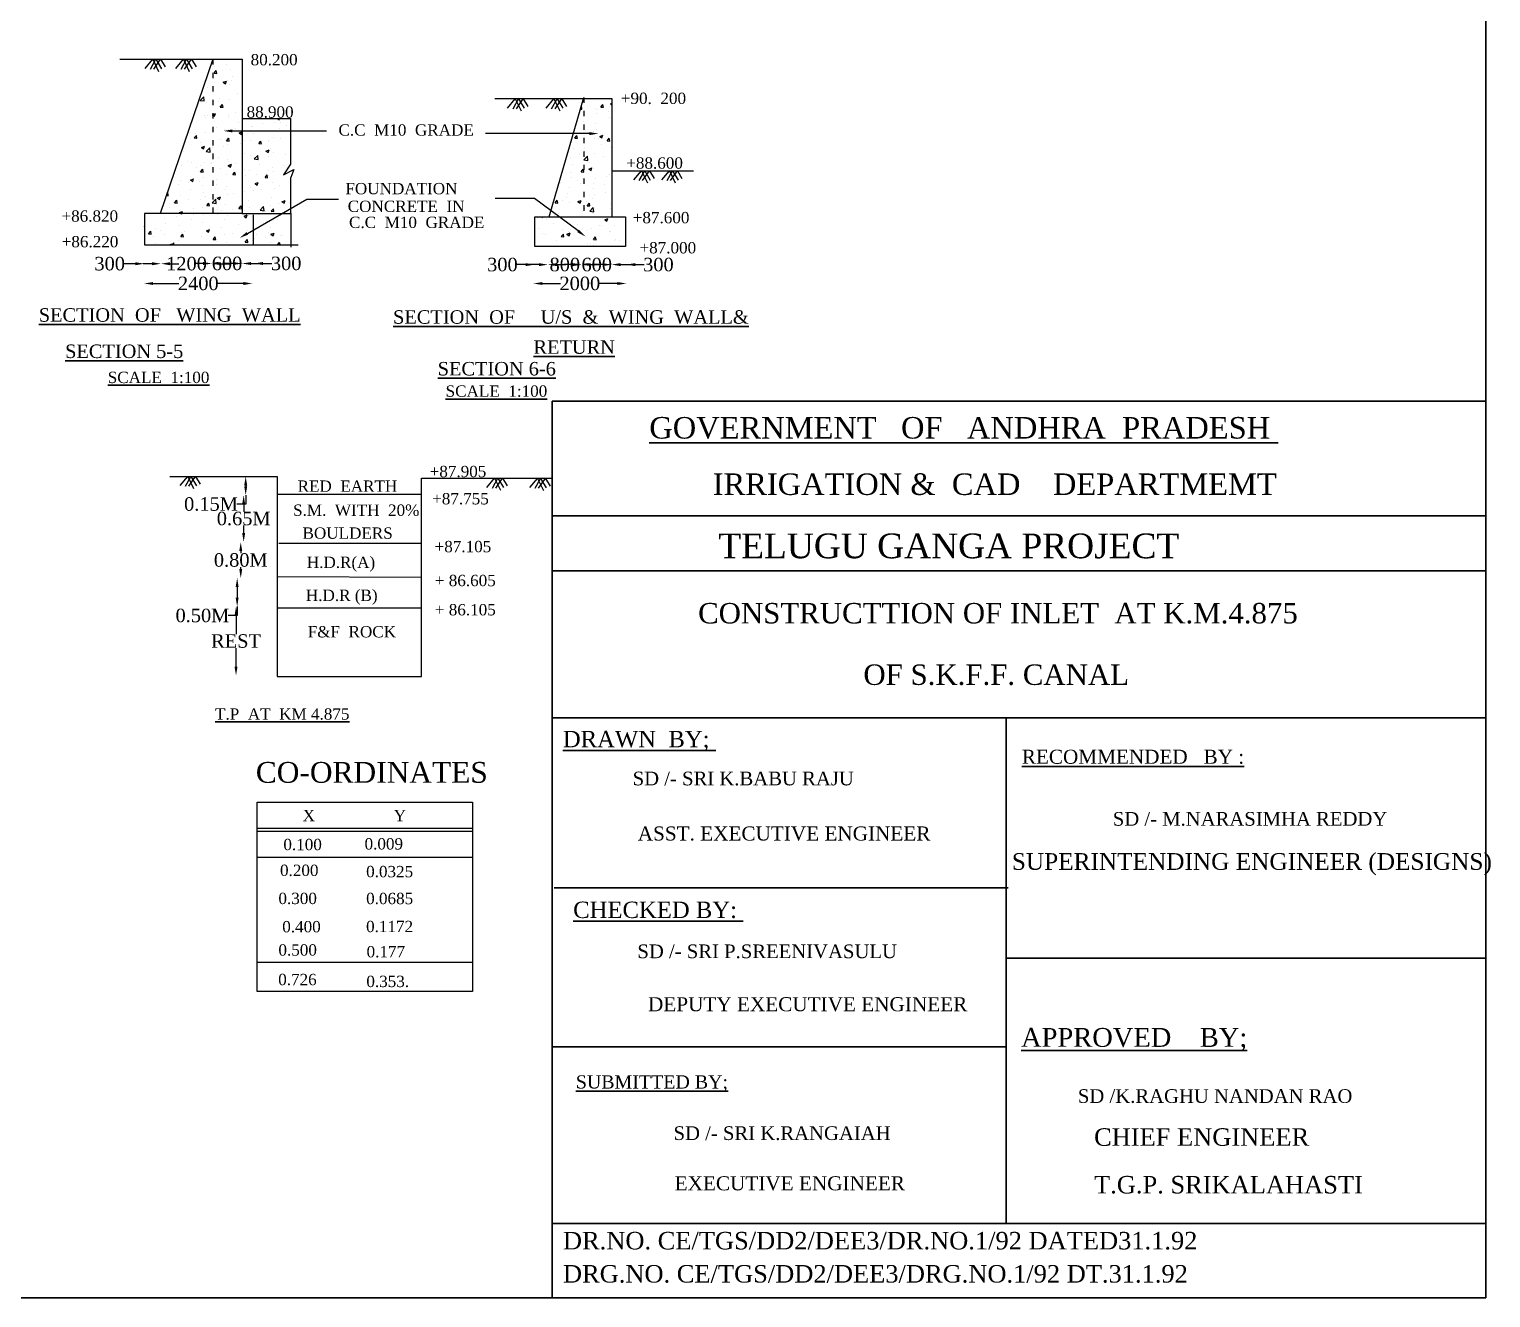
# Model space of a CAD drawing. Header units: millimetres. Extents: x -11858 to -3166, y -2910 to 2562.
# Drawn here: x -6419 to -3166, y -2910 to -88 of the extents above; entities that cross this region are included whole.
import ezdxf

# ---------------------------------------------------------------- set-up
doc = ezdxf.new("R2010")
doc.units = ezdxf.units.MM
doc.header["$MEASUREMENT"] = 0
doc.linetypes.add('ACAD_ISO03W100', pattern=[30, 12, -18])
for name, color, linetype in [('DIM', 5, 'Continuous'), ('DOT LINE', 3, 'ACAD_ISO03W100'), ('DWG. LINE', 1, 'Continuous'), ('HATCH', 2, 'Continuous'), ('RAILING', 4, 'Continuous'), ('TEXT', 7, 'Continuous')]:
    doc.layers.add(name, color=color, linetype=linetype)
doc.layers.add('TITLE', color=7, linetype='Continuous', lineweight=30)
doc.styles.get("Standard").update_dxf_attribs({"font": 'TIMES.TTF', "height": 30})

msp = doc.modelspace()

# ---------------------------------------------------------------- linework, layer by layer
at = {"layer": 'DIM', "color": 5}
for p, q in [((-6183, -609.5), (-6208.5, -609.5)), ((-6146, -609.5), (-6166, -609.5)), ((-6106, -609.5), (-6086, -609.5)), ((-6032.5, -609), (-6052.5, -609)), ((-5992.5, -609.5), (-5972.5, -609.5)), ((-5965.5, -609), (-5985.5, -609)), ((-5925.5, -609), (-5905.5, -609)), ((-5899, -609), (-5879, -609)), ((-5314.5, -611.5), (-5334.5, -611.5)), ((-5285, -611.5), (-5305, -611.5)), ((-5245, -611.5), (-5225, -611.5)), ((-5209.5, -611.5), (-5229.5, -611.5)), ((-5169.5, -611.5), (-5149.5, -611.5)), ((-5143, -611.5), (-5163, -611.5)), ((-5103, -611.5), (-5083, -611.5)), ((-5070.5, -611.5), (-5050.5, -611.5)), ((-6143.5, -653.5), (-6086.1, -653.5)), ((-5942.5, -653.5), (-5999.9, -653.5)), ((-5277, -653.5), (-5236.9, -653.5)), ((-5110.5, -653.5), (-5150.6, -653.5)), ((-5937.5, -1103), (-5937.5, -1104.5)), ((-5937.5, -1124.5), (-5937.5, -1144.5)), ((-5937.5, -1144.5), (-5957.5, -1144.5)), ((-5942, -1144.5), (-5942, -1161.4)), ((-5942, -1209), (-5942, -1192.1)), ((-5948.5, -1249), (-5948.5, -1253.6)), ((-5948.5, -1289), (-5948.5, -1284.4)), ((-5956.5, -1329), (-5956.5, -1352.5)), ((-5956.5, -1392.5), (-5976.5, -1392.5)), ((-5959, -1392.5), (-5959, -1433.8)), ((-5956.5, -1372.5), (-5956.5, -1392.5)), ((-5959, -1506), (-5959, -1464.7))]:
    msp.add_line(p, q, dxfattribs=at)
at = {"layer": 'DIM'}
for points in [[(-5967, -314), (-5758, -314)], [(-5172.5, -320), (-5403.5, -320)], [(-5933.7, -542), (-5801.5, -465.5), (-5731, -465.5)], [(-5197.6, -536.6), (-5295, -464.5), (-5382.5, -464.5)]]:
    msp.add_lwpolyline(points, dxfattribs=at)
for points in [[(-5967, -317.3), (-5987, -314), (-5967, -310.7)], [(-5172.5, -316.7), (-5152.5, -320), (-5172.5, -323.3)], [(-5932, -544.9), (-5951, -552), (-5935.4, -539.1)], [(-5195.6, -533.9), (-5181.5, -548.5), (-5199.6, -539.3)]]:
    msp.add_solid(points, dxfattribs=at)
at = {"layer": 'DIM', "color": 5}
for points in [[(-6183, -606.2), (-6183, -612.8), (-6163, -609.5)], [(-6146, -606.2), (-6146, -612.8), (-6126, -609.5)], [(-6106, -606.2), (-6106, -612.8), (-6126, -609.5)], [(-6032.5, -605.7), (-6032.5, -612.3), (-6012.5, -609)], [(-5992.5, -606.2), (-5992.5, -612.8), (-6012.5, -609.5)], [(-5965.5, -605.7), (-5965.5, -612.3), (-5945.5, -609)], [(-5925.5, -605.7), (-5925.5, -612.3), (-5945.5, -609)], [(-5899, -605.7), (-5899, -612.3), (-5919, -609)], [(-5314.5, -608.2), (-5314.5, -614.8), (-5294.5, -611.5)], [(-5285, -608.2), (-5285, -614.8), (-5265, -611.5)], [(-5245, -608.2), (-5245, -614.8), (-5265, -611.5)], [(-5209.5, -608.2), (-5209.5, -614.8), (-5189.5, -611.5)], [(-5169.5, -608.2), (-5169.5, -614.8), (-5189.5, -611.5)], [(-5143, -608.2), (-5143, -614.8), (-5123, -611.5)], [(-5103, -608.2), (-5103, -614.8), (-5123, -611.5)], [(-5070.5, -608.2), (-5070.5, -614.8), (-5090.5, -611.5)], [(-6143.5, -650.2), (-6143.5, -656.8), (-6163.5, -653.5)], [(-5942.5, -650.2), (-5942.5, -656.8), (-5922.5, -653.5)], [(-5277, -650.2), (-5277, -656.8), (-5297, -653.5)], [(-5110.5, -650.2), (-5110.5, -656.8), (-5090.5, -653.5)], [(-5940.8, -1103), (-5934.2, -1103), (-5937.5, -1083)], [(-5940.8, -1104.5), (-5934.2, -1104.5), (-5937.5, -1124.5)], [(-5945.3, -1144.5), (-5938.7, -1144.5), (-5942, -1124.5)], [(-5951.8, -1249), (-5945.2, -1249), (-5948.5, -1229)], [(-5945.3, -1209), (-5938.7, -1209), (-5942, -1229)], [(-5951.8, -1289), (-5945.2, -1289), (-5948.5, -1309)], [(-5959.8, -1329), (-5953.2, -1329), (-5956.5, -1309)], [(-5959.8, -1352.5), (-5953.2, -1352.5), (-5956.5, -1372.5)], [(-5962.3, -1392.5), (-5955.7, -1392.5), (-5959, -1372.5)], [(-5962.3, -1506), (-5955.7, -1506), (-5959, -1526)]]:
    msp.add_solid(points, dxfattribs=at)
at = {"layer": 'DOT LINE'}
for p, q in [((-6011, -154.5), (-6011, -498)), ((-5185, -239.5), (-5185, -505.5))]:
    msp.add_line(p, q, dxfattribs=at)
at = {"layer": 'DWG. LINE'}
for p, q in [((-6217.5, -154.5), (-5945.5, -154.5)), ((-6011, -154.5), (-6127.5, -498)), ((-5945.5, -154.5), (-5945.5, -498)), ((-5121.5, -242.5), (-5383, -242.5)), ((-5262, -505.5), (-5185, -239.5)), ((-5121.5, -505.5), (-5121.5, -242.5)), ((-5945.5, -286), (-5838, -286)), ((-5838, -286), (-5838, -388)), ((-5838, -388), (-5853, -412)), ((-5853, -412), (-5830.5, -399.5)), ((-5830.5, -399.5), (-5837, -417.4)), ((-5837, -498), (-5837, -417.4)), ((-5121.5, -403), (-4941, -403)), ((-5945.5, -498), (-6162.5, -498)), ((-6162.5, -498), (-6162.5, -567.5)), ((-5945.5, -498), (-5837, -498)), ((-5920, -567.5), (-5920, -500.5)), ((-5837, -498), (-5837, -572.5)), ((-5294, -505.5), (-5092.5, -505.5)), ((-5294, -571), (-5294, -505.5)), ((-5092.5, -505.5), (-5092.5, -571)), ((-6162.5, -567.5), (-5920, -567.5)), ((-5920, -567.5), (-5821, -567.5)), ((-5092.5, -571), (-5294, -571)), ((-6106.5, -1083), (-5867.5, -1083)), ((-5867.5, -1083), (-5867.5, -1528)), ((-5546.5, -1528), (-5546.5, -1086.5)), ((-5546.5, -1086.5), (-5256.5, -1086.5)), ((-5867.5, -1122), (-5546.5, -1122)), ((-5863.5, -1231.5), (-5545.5, -1231.5)), ((-5867.5, -1305.5), (-5546.5, -1307.2)), ((-5867.5, -1375.5), (-5546.5, -1375.5)), ((-5867.5, -1528), (-5546.5, -1528))]:
    msp.add_line(p, q, dxfattribs=at)
at = {"layer": 'HATCH'}
for p, q in [((-6161.5, -175.1), (-6144.5, -154.5)), ((-6149.5, -176.6), (-6137.5, -154.5)), ((-6149.5, -176.6), (-6137.5, -154.5)), ((-6144.5, -154.5), (-6131.5, -181.6)), ((-6142, -176.6), (-6126.8, -154.5)), ((-6137.5, -154.5), (-6125, -175.6)), ((-6137.5, -154.5), (-6125, -175.6)), ((-6126.8, -154.5), (-6116.5, -171.6)), ((-6093, -175.1), (-6076, -154.5)), ((-6081, -176.6), (-6069, -154.5)), ((-6081, -176.6), (-6069, -154.5)), ((-6076, -154.5), (-6063, -181.6)), ((-6073.5, -176.6), (-6058.3, -154.5)), ((-6069, -154.5), (-6056.5, -175.6)), ((-6069, -154.5), (-6056.5, -175.6)), ((-6058.3, -154.5), (-6048, -171.6)), ((-6021, -189.8), (-6021, -189.8)), ((-6007.9, -185.6), (-6003.1, -179.8)), ((-6007.9, -185.6), (-6001.9, -186.1)), ((-6006.4, -170.4), (-6006.4, -170.4)), ((-6001.9, -186.1), (-6003.1, -179.8)), ((-6002.4, -180.5), (-6002.4, -180.5)), ((-5988.7, -178.7), (-5988.7, -178.7)), ((-5981.3, -167.1), (-5981.3, -167.1)), ((-5971.7, -177.4), (-5971.7, -177.4)), ((-5967.6, -192.1), (-5967.6, -192.1)), ((-6023.5, -217.1), (-6023.5, -217.1)), ((-6007.7, -206.5), (-6007.7, -206.5)), ((-5987.5, -205.6), (-5980.5, -203)), ((-5987.5, -205.6), (-5982.5, -209)), ((-5982.5, -209), (-5980.5, -203)), ((-5978.5, -202.4), (-5978.5, -202.4)), ((-5973, -210.7), (-5973, -210.7)), ((-5969.8, -201.5), (-5969.8, -201.5)), ((-6038.6, -245.9), (-6030.8, -237.8)), ((-6038.6, -245.9), (-6029.7, -247.3)), ((-6034, -245.9), (-6034, -245.9)), ((-6029.7, -247.3), (-6030.8, -237.8)), ((-6024.7, -250.4), (-6024.7, -250.4)), ((-6008.6, -229.5), (-6008.6, -229.5)), ((-5998.6, -247.4), (-5998.6, -247.4)), ((-5996.1, -241), (-5996.1, -241)), ((-5994, -260.8), (-5989.2, -255)), ((-5988, -261.3), (-5989.2, -255)), ((-5974.2, -244), (-5974.2, -244)), ((-5955.2, -231.7), (-5955.2, -231.7)), ((-5354.5, -263.1), (-5337.5, -242.5)), ((-5342.5, -264.6), (-5330.5, -242.5)), ((-5342.5, -264.6), (-5330.5, -242.5)), ((-5337.5, -242.5), (-5324.5, -269.6)), ((-5335, -264.6), (-5319.8, -242.5)), ((-5330.5, -242.5), (-5318, -263.6)), ((-5330.5, -242.5), (-5318, -263.6)), ((-5319.8, -242.5), (-5309.5, -259.6)), ((-5268.5, -263.1), (-5251.5, -242.5)), ((-5256.5, -264.6), (-5244.5, -242.5)), ((-5256.5, -264.6), (-5244.5, -242.5)), ((-5251.5, -242.5), (-5238.5, -269.6)), ((-5249, -264.6), (-5233.8, -242.5)), ((-5244.5, -242.5), (-5232, -263.6)), ((-5244.5, -242.5), (-5232, -263.6)), ((-5233.8, -242.5), (-5223.5, -259.6)), ((-5189.2, -265.7), (-5190.1, -257.3)), ((-5147.2, -260.9), (-5142.4, -255.1)), ((-5141.2, -261.4), (-5142.4, -255.1)), ((-5125.2, -253.7), (-5121.5, -252.3)), ((-5125.2, -253.7), (-5121.5, -256.2)), ((-6028.1, -280.6), (-6028.1, -280.6)), ((-6025.9, -283.7), (-6025.9, -283.7)), ((-6022.4, -280.4), (-6022.4, -280.4)), ((-6011.8, -278.2), (-6011, -277.9)), ((-6011.8, -278.2), (-6011, -278.7)), ((-6011, -277.9), (-6004.8, -275.5)), ((-6011, -278.7), (-6006.8, -281.5)), ((-6006.8, -281.5), (-6004.8, -275.5)), ((-5994, -260.8), (-5988, -261.3)), ((-5975.4, -277.3), (-5975.4, -277.3)), ((-5974.7, -282.8), (-5974.7, -282.8)), ((-5959.2, -272.1), (-5959.2, -272.1)), ((-5886.1, -287.1), (-5886.1, -287.1)), ((-5868.1, -286.2), (-5867.6, -286)), ((-5868.1, -286.2), (-5863.1, -289.5)), ((-5867.9, -287.4), (-5867.9, -287.4)), ((-5863.1, -289.5), (-5861.9, -286)), ((-5192.4, -265.2), (-5189.2, -265.7)), ((-5158.1, -264.9), (-5158.1, -264.9)), ((-5155.7, -274.2), (-5155.7, -274.2)), ((-5154.5, -265.6), (-5154.5, -265.6)), ((-5147.2, -260.9), (-5141.2, -261.4)), ((-5130.7, -270.9), (-5130.7, -270.9)), ((-5128.2, -283.6), (-5128.2, -283.6)), ((-6061, -317.1), (-6061, -317.1)), ((-6051.9, -329.7), (-6047, -324)), ((-6048.7, -319.8), (-6048.7, -319.8)), ((-6045.9, -330.3), (-6047, -324)), ((-6027.1, -317), (-6027.1, -317)), ((-6007, -294), (-6007, -294)), ((-6002.7, -307.1), (-6002.7, -307.1)), ((-5985.5, -311.5), (-5985.5, -311.5)), ((-5976.6, -310.6), (-5976.6, -310.6)), ((-5960.5, -308.2), (-5960.5, -308.2)), ((-5953.6, -296.3), (-5953.6, -296.3)), ((-5952.1, -318.4), (-5945.5, -315.9)), ((-5952.1, -318.4), (-5947.1, -321.8)), ((-5947.1, -321.8), (-5945.5, -316.9)), ((-5945.5, -315.9), (-5945.1, -315.7)), ((-5945.5, -316.9), (-5945.1, -315.7)), ((-5944.4, -297.1), (-5944.4, -297.1)), ((-5924.7, -303.1), (-5924.7, -303.1)), ((-5922.6, -303.2), (-5922.6, -303.2)), ((-5920.4, -319), (-5920.4, -319)), ((-5900.2, -298.5), (-5900.2, -298.5)), ((-5873.3, -296), (-5873.3, -296)), ((-5862.1, -309), (-5862.1, -309)), ((-5859.5, -294.9), (-5859.5, -294.9)), ((-5846.8, -300.8), (-5846.8, -300.8)), ((-5205, -329.8), (-5200.2, -324.1)), ((-5199, -330.3), (-5200.2, -324.1)), ((-5186.6, -293.6), (-5186.6, -293.6)), ((-5182, -313.7), (-5182, -313.7)), ((-5174, -316.7), (-5174, -316.7)), ((-5162.6, -315.5), (-5162.6, -315.5)), ((-5159.3, -298.2), (-5159.3, -298.2)), ((-5157, -310.4), (-5157, -310.4)), ((-5149.5, -326.2), (-5142.5, -323.5)), ((-5144.5, -329.6), (-5142.5, -323.5)), ((-6079.7, -357.3), (-6079.7, -357.3)), ((-6051.9, -329.7), (-6045.9, -330.3)), ((-6048, -331.4), (-6048, -331.4)), ((-6037.1, -339.1), (-6037.1, -339.1)), ((-6036.1, -350.7), (-6029.1, -348)), ((-6036.1, -350.7), (-6031.1, -354)), ((-6031.1, -354), (-6029.1, -348)), ((-6028.3, -350.2), (-6028.3, -350.2)), ((-6025.3, -359.9), (-6017.6, -351.7)), ((-6016.4, -361.2), (-6017.5, -351.7)), ((-6011.8, -351), (-6011.8, -351)), ((-5994.6, -333.7), (-5994.6, -333.7)), ((-5986.8, -347.7), (-5986.8, -347.7)), ((-5980.1, -336), (-5975.3, -330.3)), ((-5980.1, -336), (-5974.2, -336.5)), ((-5978.8, -329), (-5978.8, -329)), ((-5977.8, -343.8), (-5977.8, -343.8)), ((-5974.2, -336.5), (-5975.3, -330.3)), ((-5948.9, -342.7), (-5948.9, -342.7)), ((-5941.2, -335.9), (-5941.2, -335.9)), ((-5925.9, -336.3), (-5925.9, -336.3)), ((-5908.4, -342.3), (-5903.6, -336.5)), ((-5908.4, -342.3), (-5902.4, -342.8)), ((-5902.4, -342.8), (-5903.6, -336.5)), ((-5892.4, -358.7), (-5885.4, -356)), ((-5887.8, -338.2), (-5887.8, -338.2)), ((-5887.4, -362), (-5885.4, -356)), ((-5885.8, -334.4), (-5885.8, -334.4)), ((-5882.2, -354), (-5882.2, -354)), ((-5874.5, -329.3), (-5874.5, -329.3)), ((-5860.8, -331.1), (-5860.8, -331.1)), ((-5212.5, -339), (-5212.5, -339)), ((-5208.3, -353.1), (-5208.3, -353.1)), ((-5206.3, -327.9), (-5206.3, -327.9)), ((-5205, -329.8), (-5199, -330.3)), ((-5183.3, -349.8), (-5183.3, -349.8)), ((-5160.6, -331.5), (-5160.6, -331.5)), ((-5152.9, -330.1), (-5152.9, -330.1)), ((-5149.5, -326.2), (-5144.5, -329.6)), ((-5145.4, -344.8), (-5145.4, -344.8)), ((-5133.3, -336.1), (-5128.5, -330.3)), ((-5133.3, -336.1), (-5127.3, -336.6)), ((-5127.3, -336.6), (-5128.5, -330.3)), ((-5124.4, -350.5), (-5124.4, -350.5)), ((-6075, -359.3), (-6075, -359.3)), ((-6067.4, -382.5), (-6067.4, -382.5)), ((-6057.2, -384.1), (-6057.2, -384.1)), ((-6029.5, -383.5), (-6029.5, -383.5)), ((-6025.3, -359.9), (-6016.4, -361.2)), ((-6014.1, -384.8), (-6014.1, -384.8)), ((-6013.1, -387.1), (-6013.1, -387.1)), ((-5998.9, -374.1), (-5998.9, -374.1)), ((-5979, -377.1), (-5979, -377.1)), ((-5976.4, -390.9), (-5969.4, -388.3)), ((-5975.2, -382.1), (-5975.2, -382.1)), ((-5971.5, -394.3), (-5969.4, -388.3)), ((-5960.7, -387), (-5960.7, -387)), ((-5940.6, -364), (-5940.6, -364)), ((-5927.1, -369.6), (-5927.1, -369.6)), ((-5918.6, -376.4), (-5910.8, -368.3)), ((-5918.6, -376.4), (-5909.7, -377.8)), ((-5912.1, -373.8), (-5912.1, -373.8)), ((-5909.7, -377.8), (-5910.8, -368.3)), ((-5907.3, -389.3), (-5907.3, -389.3)), ((-5892.4, -358.7), (-5887.4, -362)), ((-5887.1, -370.5), (-5887.1, -370.5)), ((-5875.8, -362.6), (-5875.8, -362.6)), ((-5849.2, -365.5), (-5849.2, -365.5)), ((-5213.7, -372.3), (-5213.7, -372.3)), ((-5209.6, -389.3), (-5209.6, -389.3)), ((-5193.9, -367.5), (-5193.9, -367.5)), ((-5184.8, -378.3), (-5177, -370.2)), ((-5184.8, -378.3), (-5175.9, -379.7)), ((-5182.7, -360.5), (-5182.7, -360.5)), ((-5175.9, -379.7), (-5177, -370.2)), ((-5171.7, -384.3), (-5171.7, -384.3)), ((-5161.8, -364.8), (-5161.8, -364.8)), ((-5140.5, -369.8), (-5140.5, -369.8)), ((-6080.9, -390.6), (-6080.9, -390.6)), ((-6060.5, -423.2), (-6053.5, -420.5)), ((-6055.5, -426.6), (-6053.5, -420.5)), ((-6046.4, -396), (-6046.4, -396)), ((-6038.2, -390.4), (-6038.2, -390.4)), ((-6038, -404.9), (-6033.2, -399.2)), ((-6038, -404.9), (-6032, -405.5)), ((-6032, -405.5), (-6033.2, -399.2)), ((-6030.8, -416.8), (-6030.8, -416.8)), ((-6001.6, -421.6), (-6001.6, -421.6)), ((-5993, -398.2), (-5993, -398.2)), ((-5980.3, -410.4), (-5980.3, -410.4)), ((-5976.4, -390.9), (-5971.5, -394.3)), ((-5966.3, -411.2), (-5961.4, -405.5)), ((-5966.3, -411.2), (-5960.3, -411.7)), ((-5960.3, -411.8), (-5961.4, -405.5)), ((-5939.6, -400.5), (-5939.6, -400.5)), ((-5938.4, -413.3), (-5938.4, -413.3)), ((-5928.3, -402.9), (-5928.3, -402.9)), ((-5913.4, -410), (-5913.4, -410)), ((-5894.5, -417.5), (-5889.7, -411.8)), ((-5894.5, -417.5), (-5888.6, -418)), ((-5888.6, -418), (-5889.7, -411.8)), ((-5886.4, -413.7), (-5886.4, -413.7)), ((-5886.2, -402.7), (-5886.2, -402.7)), ((-5877, -395.9), (-5877, -395.9)), ((-5875.5, -405), (-5875.5, -405)), ((-5853.9, -391.5), (-5853.9, -391.5)), ((-5832.8, -405), (-5832.8, -405)), ((-5831.3, -399.9), (-5830.8, -400.3)), ((-5214.9, -405.6), (-5214.9, -405.6)), ((-5213.3, -418.6), (-5213.3, -418.6)), ((-5191.1, -405), (-5186.3, -399.3)), ((-5191.1, -405), (-5185.2, -405.6)), ((-5186.8, -420.2), (-5186.8, -420.2)), ((-5185.2, -405.6), (-5186.3, -399.3)), ((-5173.8, -398.7), (-5166.8, -396)), ((-5173.8, -398.7), (-5168.9, -402.1)), ((-5168.9, -402.1), (-5166.8, -396)), ((-5163, -398.1), (-5163, -398.1)), ((-5159.9, -420.9), (-5159.9, -420.9)), ((-5134.9, -415.4), (-5134.9, -415.4)), ((-5128.5, -410.2), (-5128.5, -410.2)), ((-5073.5, -423.1), (-5056.5, -402.5)), ((-5061.5, -424.6), (-5049.5, -402.5)), ((-5061.5, -424.6), (-5049.5, -402.5)), ((-5056.5, -402.5), (-5043.5, -429.6)), ((-5054, -424.6), (-5038.8, -402.5)), ((-5049.5, -402.5), (-5037, -423.6)), ((-5049.5, -402.5), (-5037, -423.6)), ((-5038.8, -402.5), (-5028.5, -419.6)), ((-5011.5, -423.1), (-4994.5, -402.5)), ((-4999.5, -424.6), (-4987.5, -402.5)), ((-4999.5, -424.6), (-4987.5, -402.5)), ((-4994.5, -402.5), (-4981.5, -429.6)), ((-4992, -424.6), (-4976.8, -402.5)), ((-4987.5, -402.5), (-4975, -423.6)), ((-4987.5, -402.5), (-4975, -423.6)), ((-4976.8, -402.5), (-4966.5, -419.6)), ((-6109.9, -458.7), (-6111, -449.3)), ((-6087.3, -433.4), (-6087.3, -433.4)), ((-6082.1, -423.9), (-6082.1, -423.9)), ((-6064.5, -429.8), (-6064.5, -429.8)), ((-6061.3, -443.7), (-6061.3, -443.7)), ((-6060.5, -423.2), (-6055.5, -426.5)), ((-6039.4, -426.6), (-6039.4, -426.6)), ((-6034, -435.6), (-6034, -435.6)), ((-6032, -450.1), (-6032, -450.1)), ((-6003, -433.7), (-6003, -433.7)), ((-5981.5, -443.7), (-5981.5, -443.7)), ((-5980.6, -437.9), (-5980.6, -437.9)), ((-5964.7, -452.7), (-5964.7, -452.7)), ((-5944.7, -423.7), (-5944.7, -423.7)), ((-5939.7, -449.4), (-5939.7, -449.4)), ((-5929.5, -436.2), (-5929.5, -436.2)), ((-5927.2, -440.1), (-5927.2, -440.1)), ((-5920.7, -445.7), (-5920.7, -445.7)), ((-5916.7, -431.2), (-5909.7, -428.5)), ((-5916.7, -431.2), (-5911.8, -434.6)), ((-5911.8, -434.6), (-5909.7, -428.5)), ((-5901.8, -444.4), (-5901.8, -444.4)), ((-5878.2, -429.2), (-5878.2, -429.2)), ((-5873.8, -442.4), (-5873.8, -442.4)), ((-5862.4, -435.7), (-5862.4, -435.7)), ((-5838.6, -436.1), (-5838.6, -436.1)), ((-5235.9, -428.7), (-5235.9, -428.7)), ((-5221.2, -452.2), (-5221.2, -452.2)), ((-5216.1, -438.9), (-5216.1, -438.9)), ((-5198, -423.7), (-5198, -423.7)), ((-5192.2, -432), (-5192.2, -432)), ((-5164.2, -431.4), (-5164.2, -431.4)), ((-5162.9, -442.2), (-5162.9, -442.2)), ((-5161.2, -454.8), (-5161.2, -454.8)), ((-5138.9, -434.3), (-5138.9, -434.3)), ((-5136.2, -451.5), (-5136.2, -451.5)), ((-6113.9, -458), (-6109.9, -458.7)), ((-6106.8, -484.5), (-6106.8, -484.5)), ((-6095.8, -473.9), (-6091, -468.1)), ((-6095.8, -473.9), (-6089.9, -474.4)), ((-6095.7, -475.7), (-6095.7, -475.7)), ((-6089.9, -474.4), (-6091, -468.2)), ((-6090.8, -469.3), (-6090.8, -469.3)), ((-6083.3, -457.2), (-6083.3, -457.2)), ((-6065.7, -466), (-6065.7, -466)), ((-6053.4, -486.7), (-6053.4, -486.7)), ((-6037.4, -465.7), (-6037.4, -465.7)), ((-6033.2, -483.4), (-6033.2, -483.4)), ((-6027.9, -461), (-6027.9, -461)), ((-6024.1, -480.2), (-6019.3, -474.4)), ((-6024.1, -480.2), (-6018.1, -480.7)), ((-6018.1, -480.7), (-6019.3, -474.4)), ((-6012.1, -473.8), (-6011, -472.7)), ((-6012.1, -473.8), (-6011, -474)), ((-6011, -472.7), (-6004.3, -465.7)), ((-6011, -474), (-6003.2, -475.2)), ((-6003.2, -475.2), (-6004.3, -465.7)), ((-6000.8, -463.5), (-5993.8, -460.8)), ((-6000.8, -463.5), (-5995.8, -466.8)), ((-5995.8, -466.8), (-5993.8, -460.8)), ((-5982.7, -477), (-5982.7, -477)), ((-5979.1, -455.7), (-5979.1, -455.7)), ((-5952.4, -486.4), (-5947.6, -480.7)), ((-5952.4, -486.4), (-5946.4, -487)), ((-5946.4, -487), (-5947.6, -480.7)), ((-5930.7, -469.5), (-5930.7, -469.5)), ((-5928.1, -483.9), (-5928.1, -483.9)), ((-5905.4, -490.4), (-5897.6, -482.3)), ((-5896.5, -491.8), (-5897.6, -482.3)), ((-5882.5, -480.7), (-5882.5, -480.7)), ((-5880.7, -492.7), (-5875.8, -487)), ((-5879.4, -462.5), (-5879.4, -462.5)), ((-5874.7, -493.2), (-5875.8, -487)), ((-5865, -475.5), (-5865, -475.5)), ((-5857.1, -471.5), (-5850, -468.8)), ((-5857.1, -471.5), (-5852.1, -474.8)), ((-5852.1, -474.8), (-5850, -468.8)), ((-5839.9, -472.2), (-5839.9, -472.2)), ((-5249, -474), (-5244.2, -468.2)), ((-5249, -474), (-5243, -474.5)), ((-5243, -474.5), (-5244.2, -468.2)), ((-5233.2, -469.4), (-5233.2, -469.4)), ((-5224.3, -463.2), (-5224.3, -463.2)), ((-5217.4, -472.2), (-5217.4, -472.2)), ((-5198.2, -471.2), (-5191.2, -468.6)), ((-5198.2, -471.2), (-5193.2, -474.6)), ((-5193.2, -474.6), (-5191.2, -468.6)), ((-5183, -487.2), (-5183, -487.2)), ((-5179.8, -471.7), (-5179.8, -471.7)), ((-5177.3, -480.3), (-5172.5, -474.5)), ((-5177.3, -480.3), (-5171.3, -480.8)), ((-5171.3, -480.8), (-5172.5, -474.5)), ((-5171.5, -492.3), (-5163.8, -484.2)), ((-5165.4, -464.7), (-5165.4, -464.7)), ((-5162.7, -493.7), (-5163.8, -484.2)), ((-5126.5, -474), (-5126.5, -474)), ((-5124.7, -477.2), (-5124.7, -477.2)), ((-5124.6, -486), (-5124.6, -486)), ((-6117.1, -508.7), (-6117.1, -508.7)), ((-6092, -505.4), (-6092, -505.4)), ((-6085.7, -497.9), (-6085.7, -497.9)), ((-6084.8, -495.7), (-6077.8, -493)), ((-6084.8, -495.7), (-6081.4, -498)), ((-6084.5, -490.4), (-6084.5, -490.4)), ((-6081.4, -498), (-6079.8, -499.1)), ((-6079.8, -499.1), (-6079.5, -498)), ((-6079.5, -498), (-6077.8, -493)), ((-6057.5, -510.7), (-6057.5, -510.7)), ((-6054.2, -500.4), (-6054.2, -500.4)), ((-6034.4, -516.7), (-6034.4, -516.7)), ((-6032.3, -500.1), (-6032.3, -500.1)), ((-6000, -489), (-6000, -489)), ((-5999.2, -500.7), (-5999.2, -500.7)), ((-5991, -492.1), (-5991, -492.1)), ((-5983.9, -510.3), (-5983.9, -510.3)), ((-5979, -502.4), (-5979, -502.4)), ((-5966, -488.8), (-5966, -488.8)), ((-5946.7, -491.2), (-5946.7, -491.2)), ((-5941.1, -503.7), (-5934.1, -501)), ((-5941.1, -503.7), (-5936.1, -507.1)), ((-5940.9, -490.7), (-5940.9, -490.7)), ((-5936.1, -507.1), (-5934.1, -501)), ((-5932, -502.8), (-5932, -502.8)), ((-5925.6, -504.7), (-5925.6, -504.7)), ((-5905.4, -490.4), (-5896.5, -491.8)), ((-5893.3, -493.5), (-5893.3, -493.5)), ((-5891.3, -515), (-5891.3, -515)), ((-5880.7, -492.7), (-5874.7, -493.2)), ((-5880.6, -495.8), (-5880.6, -495.8)), ((-5872.2, -506.9), (-5872.2, -506.9)), ((-5866.2, -511.7), (-5866.2, -511.7)), ((-5839.9, -495.7), (-5839.9, -495.7)), ((-5288.5, -507.6), (-5288.5, -507.6)), ((-5279.2, -505.5), (-5277.2, -506.9)), ((-5277.2, -506.9), (-5276.8, -505.5)), ((-5269.1, -511.9), (-5269.1, -511.9)), ((-5250.7, -502.6), (-5250.7, -502.6)), ((-5241.3, -497.2), (-5241.3, -497.2)), ((-5218.6, -505.5), (-5218.6, -505.5)), ((-5187.5, -494.3), (-5187.5, -494.3)), ((-5171.5, -492.3), (-5162.7, -493.7)), ((-5166.6, -498), (-5166.6, -498)), ((-5162.5, -491), (-5162.5, -491)), ((-5138.5, -511.5), (-5131.5, -508.8)), ((-5138.5, -511.5), (-5133.5, -514.9)), ((-5133.5, -514.9), (-5131.5, -508.8)), ((-6162.5, -525.5), (-6161.8, -525.3)), ((-6162.5, -527.4), (-6161.8, -525.3)), ((-6153.7, -542.8), (-6148.9, -537.1)), ((-6153.7, -542.8), (-6147.7, -543.4)), ((-6147.7, -543.4), (-6148.9, -537.1)), ((-6143.4, -548.2), (-6143.4, -548.2)), ((-6137.7, -531.2), (-6137.7, -531.2)), ((-6126.7, -535.3), (-6126.7, -535.3)), ((-6118.4, -544.9), (-6118.4, -544.9)), ((-6115.8, -520.7), (-6115.8, -520.7)), ((-6085.8, -523.7), (-6085.8, -523.7)), ((-6082, -549.1), (-6077.1, -543.4)), ((-6082, -549.1), (-6076, -549.6)), ((-6080.5, -539.9), (-6080.5, -539.9)), ((-6076, -549.6), (-6077.1, -543.4)), ((-6073.3, -537.5), (-6073.3, -537.5)), ((-6035.6, -550), (-6035.6, -550)), ((-6025.1, -536), (-6018.1, -533.3)), ((-6025.1, -536), (-6020.1, -539.3)), ((-6020.1, -539.3), (-6018.1, -533.3)), ((-6019.9, -539.8), (-6019.9, -539.8)), ((-6017.3, -531.6), (-6017.3, -531.6)), ((-6010.2, -555.4), (-6005.4, -549.6)), ((-6004.3, -555.9), (-6005.4, -549.6)), ((-5992.3, -528.3), (-5992.3, -528.3)), ((-5985.1, -543.6), (-5985.1, -543.6)), ((-5966.6, -542.1), (-5966.6, -542.1)), ((-5954.4, -523.3), (-5954.4, -523.3)), ((-5945, -550.3), (-5945, -550.3)), ((-5933.2, -536.1), (-5933.2, -536.1)), ((-5913.2, -544.3), (-5913.2, -544.3)), ((-5892.5, -551.1), (-5892.5, -551.1)), ((-5886.7, -540.3), (-5886.7, -540.3)), ((-5881.8, -529), (-5881.8, -529)), ((-5881.4, -544), (-5874.4, -541.3)), ((-5881.4, -544), (-5876.4, -547.3)), ((-5876.4, -547.3), (-5874.4, -541.3)), ((-5859.8, -546.6), (-5859.8, -546.6)), ((-5854.7, -546.1), (-5854.7, -546.1)), ((-5285, -531.7), (-5285, -531.7)), ((-5277, -542), (-5277, -542)), ((-5270.3, -545.1), (-5270.3, -545.1)), ((-5252.7, -520.5), (-5252.7, -520.5)), ((-5235.1, -549.2), (-5230.3, -543.5)), ((-5235.1, -549.2), (-5229.1, -549.7)), ((-5231.6, -534), (-5231.6, -534)), ((-5229.1, -549.7), (-5230.3, -543.5)), ((-5222.5, -543.8), (-5215.5, -541.1)), ((-5222.5, -543.8), (-5217.5, -547.1)), ((-5219.8, -538.7), (-5219.8, -538.7)), ((-5217.5, -547.1), (-5215.5, -541.1)), ((-5213.8, -533.7), (-5213.8, -533.7)), ((-5199.3, -522.8), (-5199.3, -522.8)), ((-5188.8, -530.4), (-5188.8, -530.4)), ((-5187.1, -546.8), (-5187.1, -546.8)), ((-5178.2, -536.2), (-5178.2, -536.2)), ((-5167.9, -531.2), (-5167.9, -531.2)), ((-5163.4, -555.5), (-5158.6, -549.7)), ((-5157.4, -556), (-5158.6, -549.7)), ((-5150.9, -525.4), (-5150.9, -525.4)), ((-5145.9, -525.1), (-5145.9, -525.1)), ((-5128.8, -536.8), (-5128.8, -536.8)), ((-5124.8, -538.5), (-5124.8, -538.5)), ((-5116.5, -524.2), (-5116.5, -524.2)), ((-5092.5, -527.3), (-5092.5, -527.3)), ((-6138.9, -564.5), (-6138.9, -564.5)), ((-6107.2, -567.5), (-6102.1, -565.5)), ((-6102.8, -567.5), (-6102.1, -565.5)), ((-6102, -567.5), (-6097.8, -563.1)), ((-6097.2, -567.5), (-6097.8, -563.1)), ((-6087, -557), (-6087, -557)), ((-6010.2, -555.4), (-6004.3, -555.9)), ((-6003.3, -560.3), (-6003.3, -560.3)), ((-5980.7, -562.7), (-5980.7, -562.7)), ((-5938.5, -561.7), (-5933.7, -555.9)), ((-5938.5, -561.7), (-5932.5, -562.2)), ((-5932.5, -562.2), (-5933.7, -555.9)), ((-5917.6, -554.4), (-5917.6, -554.4)), ((-5883, -562.3), (-5883, -562.3)), ((-5866.4, -567.5), (-5862, -562.2)), ((-5862.7, -562.3), (-5862.7, -562.3)), ((-5861, -567.5), (-5862, -562.2)), ((-5245.5, -556.8), (-5245.5, -556.8)), ((-5215.1, -569.9), (-5215.1, -569.9)), ((-5177.2, -564.9), (-5177.2, -564.9)), ((-5169.1, -564.5), (-5169.1, -564.5)), ((-5163.4, -555.5), (-5157.4, -556)), ((-5163.2, -568.8), (-5163.2, -568.8)), ((-5117.7, -557.5), (-5117.7, -557.5)), ((-5114.1, -556.6), (-5114.1, -556.6)), ((-5104.9, -558.8), (-5104.9, -558.8)), ((-6083.5, -1103.2), (-6066.5, -1082.6)), ((-6071.5, -1104.7), (-6059.5, -1082.6)), ((-6071.5, -1104.7), (-6059.5, -1082.6)), ((-6066.5, -1082.6), (-6053.5, -1109.7)), ((-6064, -1104.7), (-6048.9, -1082.6)), ((-6059.5, -1082.6), (-6047, -1103.7)), ((-6059.5, -1082.6), (-6047, -1103.7)), ((-6048.9, -1082.6), (-6038.5, -1099.7)), ((-5400.5, -1107.2), (-5383.5, -1086.6)), ((-5388.5, -1108.7), (-5376.5, -1086.6)), ((-5388.5, -1108.7), (-5376.5, -1086.6)), ((-5383.5, -1086.6), (-5370.5, -1113.7)), ((-5381, -1108.7), (-5365.9, -1086.6)), ((-5376.5, -1086.6), (-5364, -1107.7)), ((-5376.5, -1086.6), (-5364, -1107.7)), ((-5365.9, -1086.6), (-5355.5, -1103.7)), ((-5305, -1107.7), (-5288, -1087.1)), ((-5293, -1109.2), (-5281, -1087.1)), ((-5293, -1109.2), (-5281, -1087.1)), ((-5288, -1087.1), (-5275, -1114.2)), ((-5285.5, -1109.2), (-5270.4, -1087.1)), ((-5281, -1087.1), (-5268.5, -1108.2)), ((-5281, -1087.1), (-5268.5, -1108.2)), ((-5270.4, -1087.1), (-5260, -1104.2))]:
    msp.add_line(p, q, dxfattribs=at)
at = {"layer": 'RAILING'}
for p, q in [((-5912, -1807.5), (-5432.5, -1807.5)), ((-5912, -2164.5), (-5912, -1807.5)), ((-5432.5, -1807.5), (-5432.5, -2164.5)), ((-5912, -1865.8), (-5432.5, -1865.8)), ((-5912, -1872), (-5432.5, -1872)), ((-5912, -2229), (-5912, -1872)), ((-5432.5, -1872), (-5432.5, -2229)), ((-5912, -1930.3), (-5432.5, -1930.3)), ((-5432.5, -2164.5), (-5912, -2164.5)), ((-5432.5, -2229), (-5912, -2229))]:
    msp.add_line(p, q, dxfattribs=at)
at = {"layer": 'TITLE'}
for p, q in [((-3177, -2910.5), (-3177, 2562)), ((-11858.5, -2910.5), (-3177, -2910.5))]:
    msp.add_line(p, q, dxfattribs=at)
at = {"layer": 'TITLE', "lineweight": 30}
for p, q in [((-5255.5, -915), (-3177, -915)), ((-3177, -915), (-3177, -2910.5)), ((-5255.5, -1170.8), (-3177, -1170.8)), ((-5255.5, -1292.7), (-3177, -1292.7)), ((-5255.5, -1620.1), (-3177, -1620.1)), ((-5251.2, -1998.4), (-4240.3, -1998.4)), ((-5255.5, -2352), (-4244.6, -2352)), ((-3177, -2745.4), (-5255.5, -2745.4)), ((-5255.5, -2910.5), (-3177, -2910.5))]:
    msp.add_line(p, q, dxfattribs=at)
at = {"layer": 'TITLE'}
msp.add_lwpolyline([(-5255.5, -2910.5), (-5255.5, -915)], dxfattribs=at)
at = {"layer": 'TITLE', "lineweight": 30}
for points in [[(-4244.6, -1620.1), (-4244.6, -2745.4)], [(-4244.6, -2154.7), (-3177, -2154.7)]]:
    msp.add_lwpolyline(points, dxfattribs=at)

# ---------------------------------------------------------------- texts
at = {"layer": 'DIM', "color": 4, "char_height": 30, "attachment_point": 5}
for s, insert in [('\\A1;300', (-6240.2, -609.5)), ('\\A1;1200', (-6069.2, -609.5)), ('\\A1;600', (-5979, -609)), ('\\A1;300', (-5847.4, -609)), ('\\A1;300', (-5366.1, -611.5)), ('\\A1;800', (-5227.2, -611.5)), ('\\A1;600', (-5156.2, -611.5)), ('\\A1;300', (-5018.9, -611.5)), ('\\A1;2400', (-6043, -653.5)), ('\\A1;2000', (-5193.8, -653.5)), ('\\A1;0.15M', (-6014.8, -1144.5)), ('\\A1;0.65M', (-5942, -1176.7)), ('\\A1;0.80M ', (-5948.5, -1269)), ('\\A1;0.50M', (-6033.8, -1392.5)), ('\\A1;REST', (-5959, -1449.2))]:
    msp.add_mtext(s, dxfattribs=dict(at, insert=insert))
at = {"layer": 'TEXT'}
for s, height, p in [('80.200', 25.19, (-5926.5, -168)), ('88.900', 25.19, (-5935.5, -284.5)), ('+90.  200', 25.19, (-5102.5, -254)), ('C.C  M10  GRADE', 25.192, (-5731, -324.5)), ('+88.600', 25.19, (-5090.5, -398)), ('FOUNDATION', 25.19, (-5715.6, -454.9)), ('CONCRETE  IN', 25.192, (-5710.4, -494.3)), ('+86.820', 25.19, (-6347.5, -516)), ('C.C  M10  GRADE', 25.192, (-5707.5, -530)), ('+87.600', 25.19, (-5076, -519.5)), ('+86.220', 25.19, (-6347, -573)), ('+87.000', 25.19, (-5061, -586.5)), ('+87.905', 25.19, (-5528, -1084.5)), ('RED  EARTH', 25.19, (-5822, -1117)), ('+87.755', 25.19, (-5522.5, -1145)), ('S.M.  WITH  20%%%', 25.192, (-5832, -1170.5)), ('BOULDERS', 25.19, (-5811, -1221.5)), ('+87.105', 25.19, (-5517, -1251.5)), ('H.D.R(A)', 25.19, (-5801.5, -1286.5)), ('H.D.R (B)', 25.19, (-5803.5, -1360)), ('+ 86.605', 25.19, (-5516.5, -1327)), ('+ 86.105', 25.19, (-5516.5, -1392)), ('F&F  ROCK', 25.19, (-5799.5, -1441)), ('CO-ORDINATES', 46.272, (-5915, -1764.5)), ('X', 25.2, (-5810.7, -1850)), ('Y', 25.2, (-5608, -1850)), ('0.100', 25.19, (-5853.6, -1914.5)), ('0.009', 25.19, (-5672.9, -1913)), ('0.200', 25.19, (-5861.1, -1971.9)), ('0.0325', 25.19, (-5669.4, -1974.7)), ('0.300', 25.19, (-5864.6, -2034.4)), ('0.0685', 25.19, (-5669.4, -2034.6)), ('0.400', 25.19, (-5856.1, -2097.3)), ('0.1172', 25.19, (-5669.5, -2096.9)), ('0.500', 25.19, (-5864.6, -2149.1)), ('0.177', 25.19, (-5668.4, -2153)), ('0.726', 25.19, (-5865.1, -2214.9)), ('0.353.', 25.19, (-5668.9, -2219.1))]:
    msp.add_text(s, height=height, dxfattribs=at).set_placement(p)
at = {"layer": 'TITLE'}
for s, height, p in [('%%USECTION  OF   WING  WALL', 30, (-6398, -738.5)), ('%%USECTION  OF     U/S  &  WING  WALL&', 30, (-5609.5, -743)), ('%%URETURN', 30, (-5297, -810)), ('%%USECTION 5-5', 30, (-6339.4, -819.3)), ('%%USECTION 6-6', 30, (-5510.2, -858.1)), ('%%USCALE  1:100', 25.192, (-6244.5, -875)), ('%%USCALE  1:100', 25.192, (-5492.5, -905.5)), ('%%UT.P  AT  KM 4.875', 25.192, (-6005.7, -1624.1))]:
    msp.add_text(s, height=height, dxfattribs=at).set_placement(p)
at = {"layer": 'TITLE', "lineweight": 30}
for s, height, p in [('%%UGOVERNMENT   OF   ANDHRA  PRADESH ', 47.869, (-5039.2, -998.5)), ('IRRIGATION &  CAD    DEPARTMEMT ', 47.869, (-4898, -1124)), ('TELUGU GANGA PROJECT', 55.067, (-4885.5, -1264.9)), ('CONSTRUCTTION OF INLET  AT K.M.4.875', 45.448, (-4930.6, -1409.9)), ('OF S.K.F.F. CANAL', 45.448, (-4562.7, -1546.7)), ('%%UDRAWN  BY; ', 36.361, (-5231.6, -1685.5)), ('%%URECOMMENDED   BY :', 31.204, (-4210.1, -1722.2)), ('SD /- SRI K.BABU RAJU', 30.46, (-5076.2, -1770.2)), ('SD /- M.NARASIMHA REDDY', 30.46, (-4007.6, -1860)), ('ASST. EXECUTIVE ENGINEER', 31.248, (-5064.9, -1893)), ('SUPERINTENDING ENGINEER (DESIGNS)', 37.232, (-4232.3, -1958.3)), ('%%UCHECKED BY: ', 36.361, (-5208.7, -2065.4)), ('SD /- SRI P.SREENIVASULU', 30.46, (-5065.7, -2154.8)), ('DEPUTY EXECUTIVE ENGINEER', 31.248, (-5042, -2272.9)), ('%%UAPPROVED    BY;', 41.955, (-4211.8, -2352.1)), ('%%USUBMITTED BY;', 29.369, (-5202.8, -2444.9)), ('SD /K.RAGHU NANDAN RAO', 30.46, (-4085.3, -2476.9)), ('SD /- SRI K.RANGAIAH', 30.46, (-4985.2, -2559.4)), ('CHIEF ENGINEER', 38.956, (-4049.3, -2572.3)), ('EXECUTIVE ENGINEER', 31.248, (-4982.7, -2671.4)), ('T.G.P. SRIKALAHASTI', 38.956, (-4049.3, -2678.4)), ('DR.NO. CE/TGS/DD2/DEE3/DR.NO.1/92 DATED31.1.92', 38.956, (-5231.4, -2802.9)), ('DRG.NO. CE/TGS/DD2/DEE3/DRG.NO.1/92 DT.31.1.92', 38.956, (-5231.4, -2876.7))]:
    msp.add_text(s, height=height, dxfattribs=at).set_placement(p)

doc.saveas('drawing.dxf')
